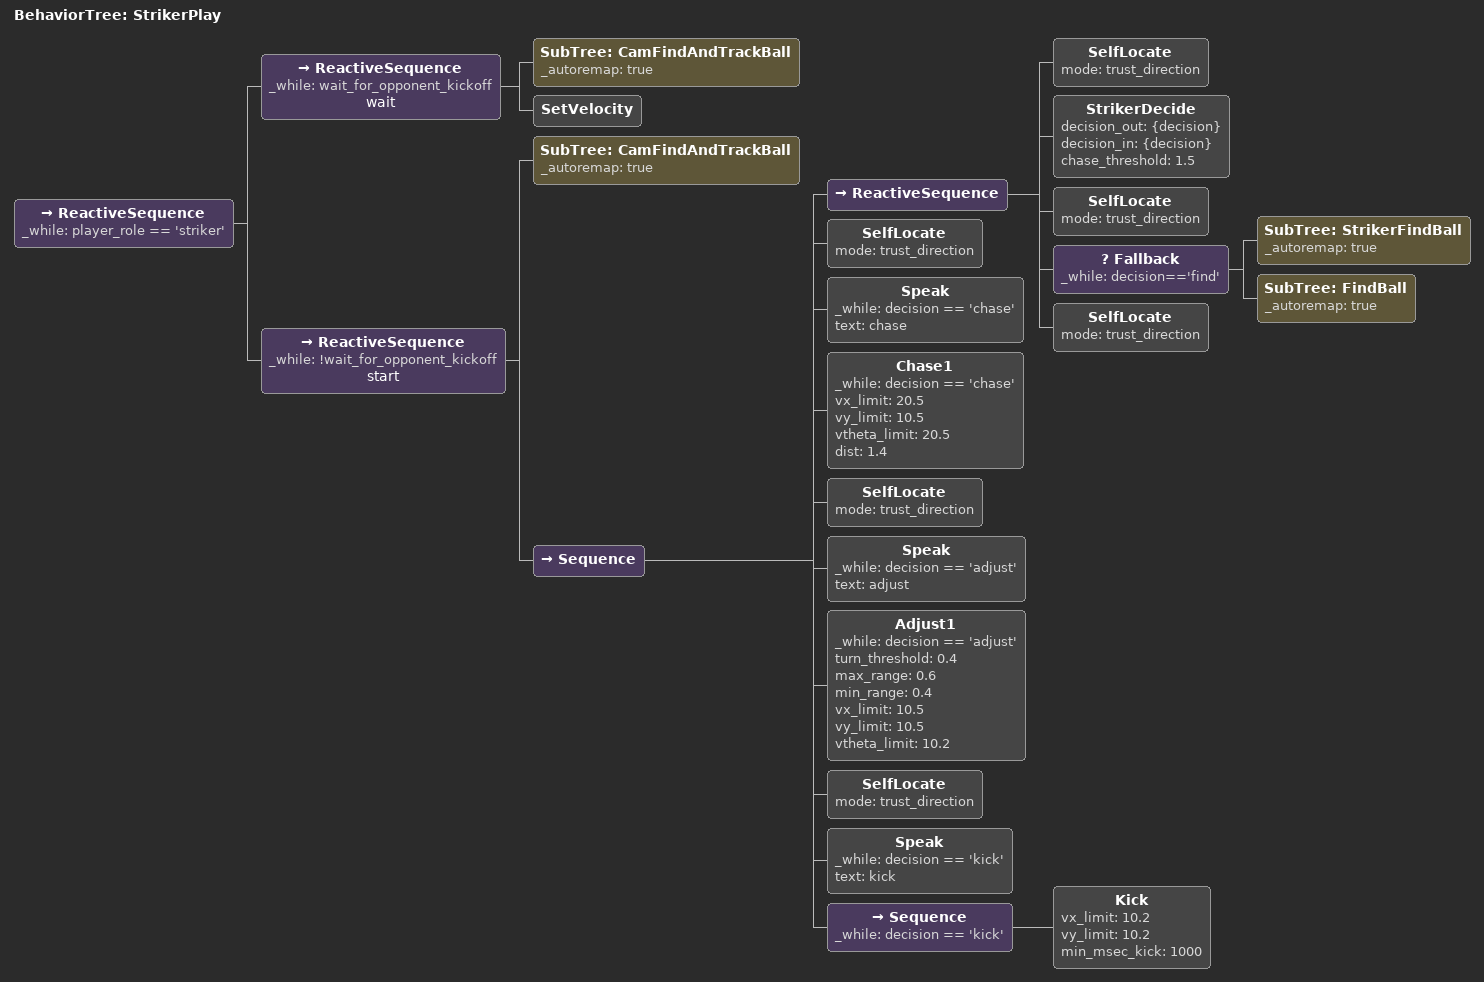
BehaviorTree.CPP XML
<root BTCPP_format="4" >
   <include path="./subtree_cam_find_and_track_ball.xml" />
   <include path="./subtree_find_ball.xml" />
   <include path="./subtree_striker_find_ball.xml" />
   <BehaviorTree ID="StrikerPlay">
      <ReactiveSequence _while="player_role == 'striker'">
         <ReactiveSequence _while="wait_for_opponent_kickoff" name="wait">
            <SubTree ID="CamFindAndTrackBall" _autoremap="true" />
            <SetVelocity />
         </ReactiveSequence>
         <ReactiveSequence _while="!wait_for_opponent_kickoff" name="start">
            <SubTree ID="CamFindAndTrackBall" _autoremap="true" />
            <Sequence>
                  <ReactiveSequence>
                     <SelfLocate mode="trust_direction" />
                     <StrikerDecide decision_out="{decision}" decision_in="{decision}" chase_threshold="1.5" />
                     <SelfLocate mode="trust_direction" />
                     <Fallback _while="decision=='find'">
                        <!-- 首先尝试新的原地旋转找球行为 -->
                        <SubTree ID="StrikerFindBall" _autoremap="true" />
                        <!-- 如果新方法失败，回退到原有的找球策略 -->
                        <SubTree ID="FindBall" _autoremap="true" />
                     </Fallback>
                     <SelfLocate mode="trust_direction" />
                  </ReactiveSequence>
                  <SelfLocate mode="trust_direction" />
                  <Speak _while="decision == 'chase'" text="chase"/>
                  <Chase1   _while="decision == 'chase'"  vx_limit="20.5"  vy_limit="10.5"  vtheta_limit="20.5"  dist="1.4"/>
                  <SelfLocate mode="trust_direction" />
                  <Speak _while="decision == 'adjust'" text="adjust"/>
                  <Adjust1  _while="decision == 'adjust'"     turn_threshold="0.4" max_range="0.6" min_range="0.4" vx_limit="10.5" vy_limit="10.5" vtheta_limit="10.2"  />
                  <SelfLocate mode="trust_direction" />
                  <Speak _while="decision == 'kick'" text="kick"/>
                  <Sequence  _while="decision == 'kick'">
                     <Kick vx_limit="10.2" vy_limit="10.2" min_msec_kick="1000"/>
                  </Sequence>
            </Sequence>
         </ReactiveSequence>
      </ReactiveSequence>
   </BehaviorTree>
</root>
